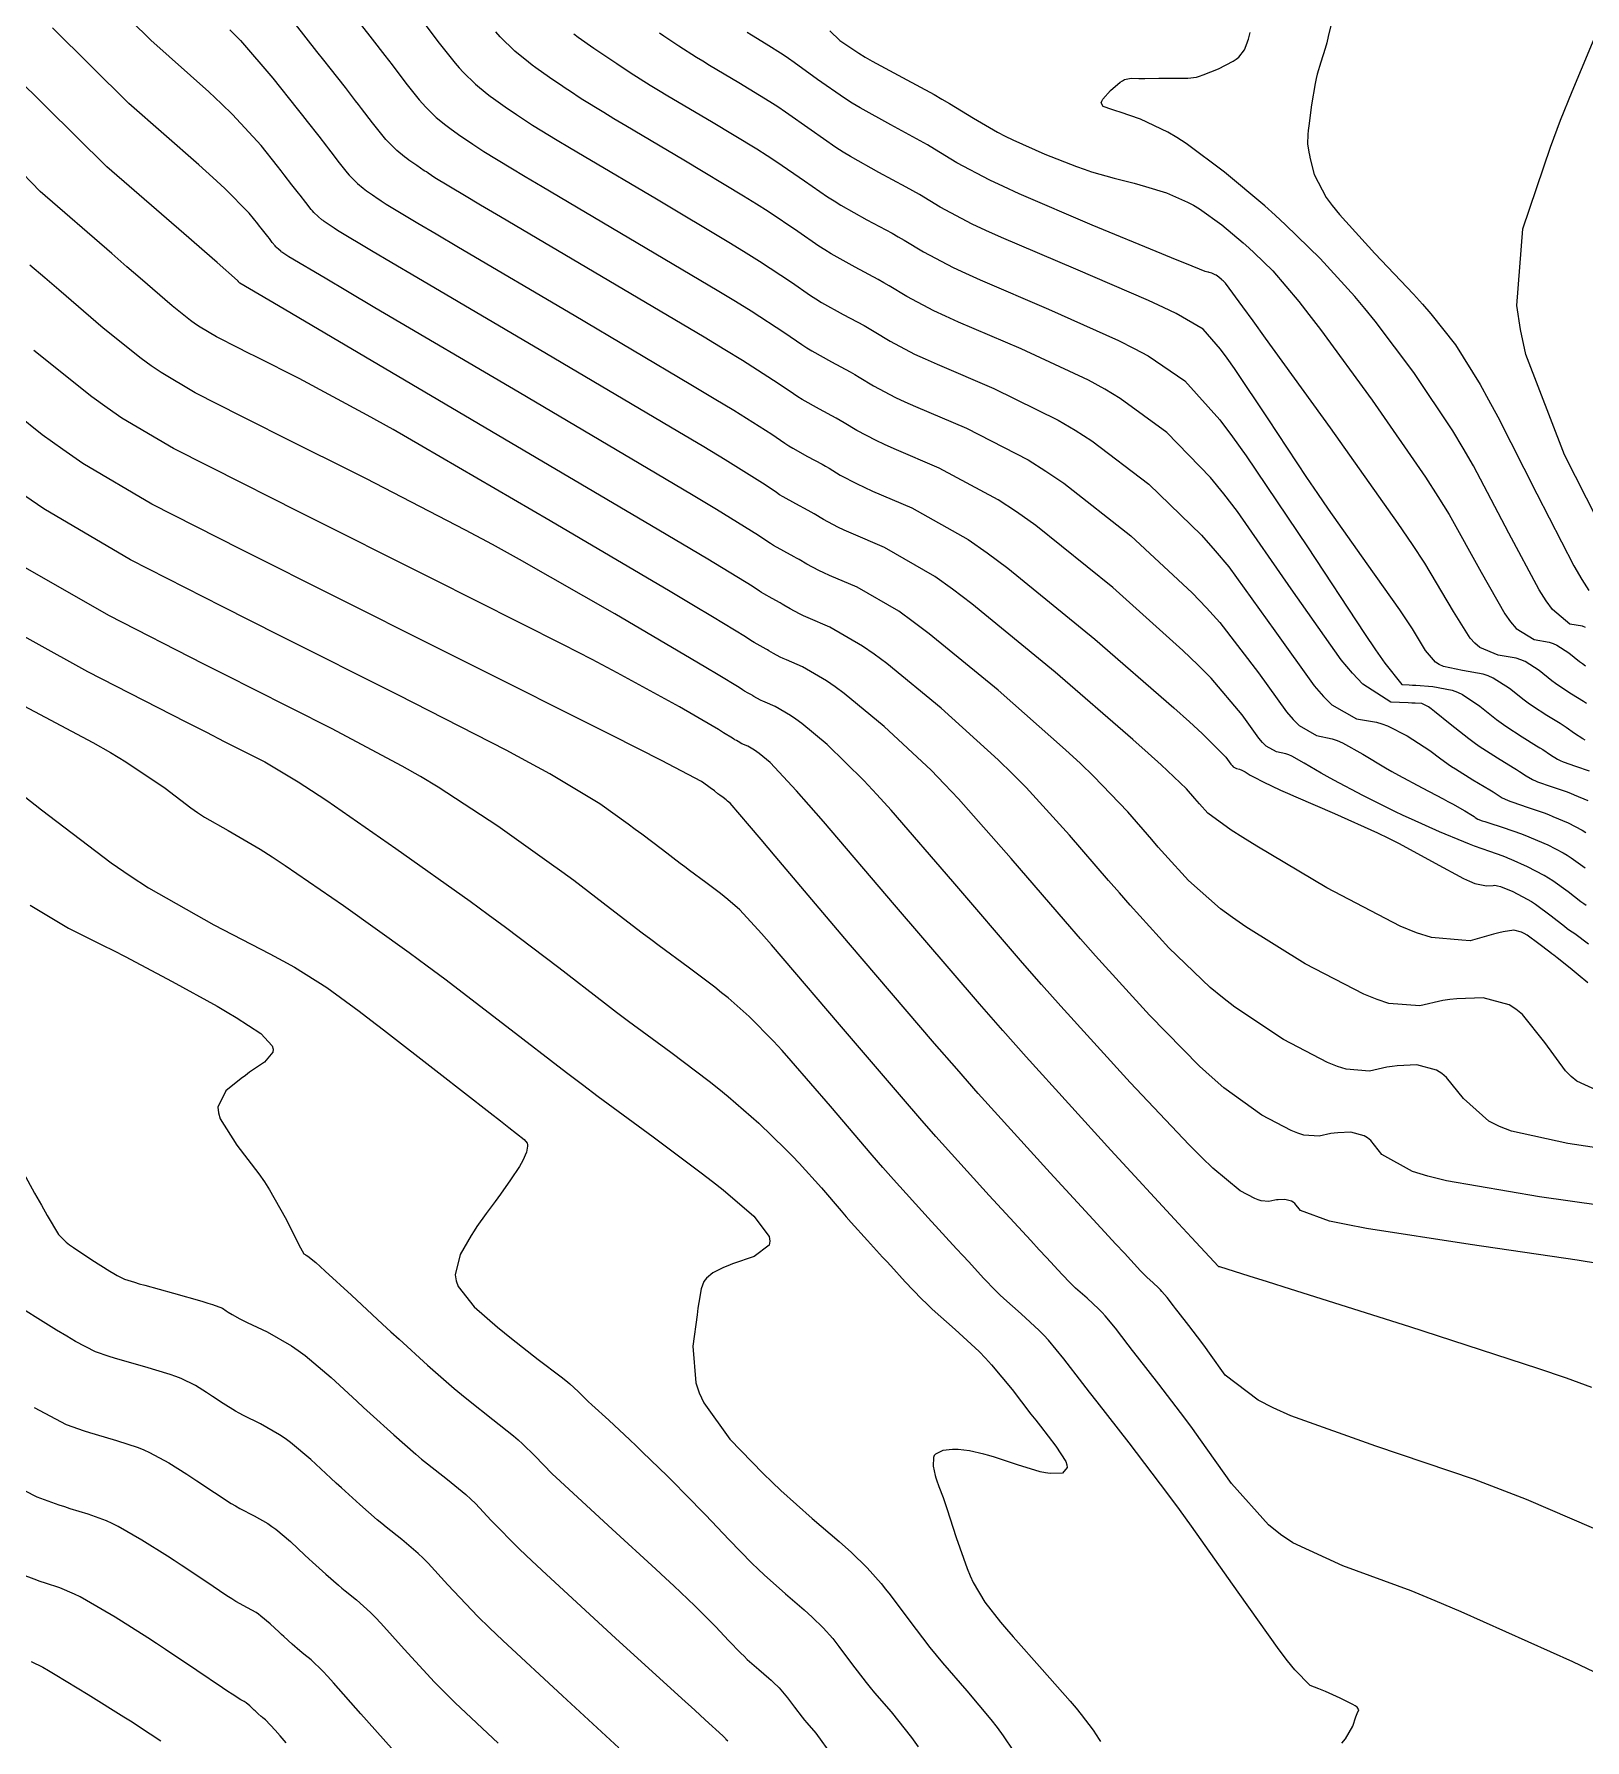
# Model space of a CAD drawing. Header units: metres. Extents: x 837476 to 838477, y 1189012 to 1191014.
# Drawn here: x 837511.7 to 837574.9, y 1190600.7 to 1190670.2 of the extents above; entities that cross this region are included whole.
import ezdxf

# ---------------------------------------------------------------- set-up
doc = ezdxf.new("R2010")
doc.units = ezdxf.units.M
doc.header["$LTSCALE"] = 0.3
doc.layers.add('COTAS 10', color=1, linetype='Continuous')
doc.layers.add('COTAS INT', color=252, linetype='Continuous')

msp = doc.modelspace()

# ---------------------------------------------------------------- linework, layer by layer
at = {"layer": 'COTAS 10'}
for points in [[(837564.757, 1190671.268), (837564.476, 1190670.109), (837564.41, 1190669.856), (837564.349, 1190669.633), (837564.172, 1190669.076), (837564.026, 1190668.586), (837563.985, 1190668.406), (837563.944, 1190668.207), (837563.795, 1190667.328), (837563.678, 1190666.473), (837563.657, 1190666.289), (837563.642, 1190666.129), (837563.629, 1190665.739), (837563.682, 1190665.403), (837563.708, 1190665.276), (837563.74, 1190665.134), (837563.895, 1190664.499), (837564.39, 1190663.561), (837564.635, 1190663.228), (837564.927, 1190662.864), (837566.374, 1190661.282), (837567.943, 1190659.622), (837568.313, 1190659.208), (837568.654, 1190658.814), (837569.654, 1190657.555), (837570.659, 1190655.936), (837571.004, 1190655.315), (837571.378, 1190654.619), (837572.969, 1190651.483), (837574.483, 1190648.562), (837574.808, 1190648.002), (837575.093, 1190647.55)], [(837519.719, 1190670.39), (837520.147, 1190669.947), (837521.475, 1190668.424), (837522.463, 1190667.171), (837522.678, 1190666.898), (837522.867, 1190666.657), (837523.338, 1190666.058), (837523.651, 1190665.654), (837523.74, 1190665.538), (837523.831, 1190665.419), (837524.171, 1190664.973), (837524.497, 1190664.564), (837524.58, 1190664.468), (837524.659, 1190664.381), (837524.917, 1190664.128), (837525.155, 1190663.934), (837525.221, 1190663.883), (837525.288, 1190663.834), (837525.529, 1190663.663), (837525.763, 1190663.507), (837525.824, 1190663.466), (837525.884, 1190663.426), (837526.089, 1190663.289), (837527.382, 1190662.516), (837528.127, 1190662.075), (837529.041, 1190661.535), (837533.742, 1190658.766), (837538.505, 1190655.946), (837539.458, 1190655.375), (837540.252, 1190654.896), (837541.798, 1190653.92), (837542.334, 1190653.548), (837542.49, 1190653.448), (837542.651, 1190653.35), (837543.26, 1190653.01), (837543.848, 1190652.693), (837543.995, 1190652.611), (837544.135, 1190652.53), (837544.582, 1190652.256), (837545.275, 1190651.893), (837545.57, 1190651.756), (837545.909, 1190651.603), (837547.507, 1190650.921), (837549.799, 1190649.624), (837550.576, 1190649.084), (837551.415, 1190648.465), (837554.96, 1190645.576), (837558.18, 1190642.769), (837558.815, 1190642.202), (837559.338, 1190641.727), (837560.3, 1190640.77), (837560.509, 1190640.479), (837560.558, 1190640.423), (837560.603, 1190640.377), (837560.734, 1190640.303), (837560.852, 1190640.278), (837560.889, 1190640.265), (837560.927, 1190640.248), (837561.082, 1190640.163), (837561.297, 1190640.036), (837561.374, 1190639.994), (837561.459, 1190639.948), (837561.827, 1190639.754), (837562.524, 1190639.427), (837562.817, 1190639.297), (837563.152, 1190639.149), (837564.722, 1190638.476), (837566.478, 1190637.688), (837566.931, 1190637.468), (837567.369, 1190637.249), (837568.832, 1190636.451), (837569.986, 1190635.822), (837570.229, 1190635.709), (837570.44, 1190635.623), (837570.925, 1190635.531), (837571.188, 1190635.543), (837571.255, 1190635.545), (837571.366, 1190635.525), (837571.487, 1190635.495), (837571.998, 1190635.3), (837572.583, 1190634.987), (837572.75, 1190634.883), (837572.92, 1190634.771), (837573.554, 1190634.303), (837574.098, 1190633.877), (837574.211, 1190633.792), (837574.307, 1190633.721), (837574.521, 1190633.582), (837575.077, 1190633.157)], [(837533.739, 1190670.218), (837533.914, 1190670.087), (837534.55, 1190669.639), (837535.164, 1190669.228), (837535.326, 1190669.12), (837535.484, 1190669.014), (837536.023, 1190668.655), (837536.844, 1190668.139), (837537.18, 1190667.936), (837537.562, 1190667.705), (837539.337, 1190666.653), (837541.185, 1190665.537), (837541.614, 1190665.267), (837542.008, 1190665.014), (837543.132, 1190664.239), (837544.064, 1190663.59), (837544.337, 1190663.417), (837544.616, 1190663.247), (837545.677, 1190662.654), (837546.701, 1190662.103), (837546.956, 1190661.959), (837547.2, 1190661.818), (837547.978, 1190661.341), (837549.185, 1190660.708), (837549.698, 1190660.47), (837550.289, 1190660.204), (837553.072, 1190659.017), (837555.926, 1190657.738), (837556.563, 1190657.414), (837557.133, 1190657.104), (837558.636, 1190656.097), (837560.051, 1190654.499), (837560.566, 1190653.817), (837561.134, 1190653.032), (837563.629, 1190649.33), (837565.947, 1190645.807), (837566.405, 1190645.134), (837566.782, 1190644.592), (837567.476, 1190643.729), (837567.773, 1190643.712), (837567.9, 1190643.703), (837568.047, 1190643.694), (837568.736, 1190643.646), (837569.525, 1190643.487), (837569.735, 1190643.407), (837569.94, 1190643.312), (837570.65, 1190642.839), (837571.331, 1190642.298), (837571.519, 1190642.16), (837571.706, 1190642.027), (837572.381, 1190641.59), (837572.965, 1190641.232), (837573.096, 1190641.149), (837573.213, 1190641.073), (837573.525, 1190640.854), (837573.817, 1190640.679), (837573.923, 1190640.629), (837574.039, 1190640.579), (837574.547, 1190640.397), (837575.105, 1190640.205)], [(837575.532, 1190620.135), (837574.617, 1190620.283), (837570.251, 1190620.921), (837566.027, 1190621.57), (837565.202, 1190621.725), (837564.528, 1190621.868), (837563.337, 1190622.295), (837563.11, 1190622.581), (837563.042, 1190622.636), (837562.973, 1190622.68), (837562.705, 1190622.752), (837562.436, 1190622.741), (837562.365, 1190622.733), (837562.296, 1190622.723), (837562.059, 1190622.669), (837561.742, 1190622.693), (837561.621, 1190622.733), (837561.487, 1190622.787), (837560.885, 1190623.1), (837559.776, 1190624.023), (837559.322, 1190624.461), (837558.804, 1190624.979), (837556.402, 1190627.508), (837553.58, 1190630.617), (837552.796, 1190631.5), (837552.012, 1190632.393), (837549.174, 1190635.698), (837546.66, 1190638.604), (837546.079, 1190639.245), (837545.55, 1190639.815), (837544.055, 1190641.283), (837543.022, 1190642.131), (837542.782, 1190642.31), (837542.563, 1190642.465), (837541.942, 1190642.825), (837541.529, 1190643.002), (837541.441, 1190643.041), (837541.365, 1190643.077), (837541.185, 1190643.171), (837541.07, 1190643.242), (837541.034, 1190643.262), (837540.996, 1190643.284), (837540.843, 1190643.366), (837540.686, 1190643.454), (837540.644, 1190643.479), (837540.604, 1190643.505), (837540.465, 1190643.601), (837539.609, 1190644.122), (837539.116, 1190644.415), (837538.512, 1190644.774), (837535.406, 1190646.606), (837531.52, 1190648.821), (837530.424, 1190649.421), (837529.32, 1190650.015), (837525.258, 1190652.111), (837521.686, 1190653.899), (837520.89, 1190654.299), (837520.178, 1190654.657), (837518.302, 1190655.608), (837516.917, 1190656.425), (837516.515, 1190656.7), (837516.104, 1190656.996), (837514.552, 1190658.238), (837512.746, 1190659.793), (837512.176, 1190660.285), (837511.575, 1190660.804)], [(837509.572, 1190646.655), (837513.913, 1190644.258), (837517.922, 1190642.208), (837518.764, 1190641.778), (837519.49, 1190641.408), (837521.143, 1190640.571), (837522.507, 1190639.759), (837523.051, 1190639.405), (837523.666, 1190638.995), (837526.488, 1190637.048), (837529.508, 1190634.897), (837530.248, 1190634.359), (837530.946, 1190633.845), (837533.121, 1190632.194), (837534.978, 1190630.76), (837535.476, 1190630.382), (837535.967, 1190630.013), (837537.682, 1190628.751), (837539.248, 1190627.573), (837539.646, 1190627.257), (837540.028, 1190626.945), (837541.277, 1190625.855), (837542.364, 1190624.805), (837542.644, 1190624.518), (837542.915, 1190624.233), (837543.819, 1190623.221), (837544.621, 1190622.283), (837544.828, 1190622.046), (837545.028, 1190621.819), (837545.698, 1190621.078), (837546.315, 1190620.407), (837546.482, 1190620.223), (837546.648, 1190620.041), (837547.235, 1190619.39), (837547.899, 1190618.702), (837548.113, 1190618.496), (837548.341, 1190618.283), (837549.274, 1190617.458), (837550.251, 1190616.553), (837550.507, 1190616.289), (837550.756, 1190616.021), (837551.6, 1190615.005), (837552.361, 1190614.012), (837552.557, 1190613.758), (837552.746, 1190613.513), (837553.377, 1190612.703), (837553.778, 1190612.077), (837553.822, 1190611.948), (837553.837, 1190611.838), (837553.65, 1190611.602), (837553.139, 1190611.586), (837552.951, 1190611.615), (837552.742, 1190611.659), (837551.816, 1190611.938), (837550.871, 1190612.254), (837550.65, 1190612.321), (837550.446, 1190612.379), (837549.857, 1190612.514), (837549.4, 1190612.562), (837549.28, 1190612.565), (837549.163, 1190612.564), (837548.763, 1190612.522), (837548.472, 1190612.382), (837548.423, 1190612.319), (837548.388, 1190612.245), (837548.374, 1190611.891), (837548.457, 1190611.507), (837548.482, 1190611.415), (837548.508, 1190611.328), (837548.61, 1190611.066), (837548.783, 1190610.611), (837548.854, 1190610.403), (837548.935, 1190610.159), (837549.311, 1190608.982), (837549.758, 1190607.722), (837549.884, 1190607.425), (837550.011, 1190607.151), (837550.476, 1190606.35), (837551.122, 1190605.532), (837551.362, 1190605.247), (837551.629, 1190604.937), (837552.814, 1190603.606), (837553.959, 1190602.317), (837554.202, 1190602.034), (837554.411, 1190601.781), (837554.896, 1190601.135), (837555.141, 1190600.754), (837555.199, 1190600.669)], [(837535.564, 1190600.42), (837533.276, 1190602.533), (837530.842, 1190604.787), (837530.304, 1190605.301), (837529.827, 1190605.767), (837528.596, 1190607.055), (837527.797, 1190607.932), (837527.591, 1190608.139), (837527.392, 1190608.331), (837526.73, 1190608.897), (837526.091, 1190609.399), (837525.906, 1190609.551), (837525.719, 1190609.709), (837525.014, 1190610.326), (837524.266, 1190611.005), (837524.051, 1190611.202), (837523.832, 1190611.402), (837523.014, 1190612.159), (837522.189, 1190612.857), (837521.967, 1190613.02), (837521.746, 1190613.171), (837520.97, 1190613.609), (837520.275, 1190613.952), (837520.105, 1190614.043), (837519.946, 1190614.132), (837519.451, 1190614.438), (837519.017, 1190614.729), (837518.895, 1190614.809), (837518.772, 1190614.888), (837518.322, 1190615.171), (837517.73, 1190615.458), (837517.517, 1190615.54), (837517.283, 1190615.624), (837516.261, 1190615.934), (837515.246, 1190616.221), (837515.015, 1190616.29), (837514.807, 1190616.354), (837514.239, 1190616.545), (837513.432, 1190616.968), (837513.073, 1190617.179), (837512.656, 1190617.43), (837510.661, 1190618.672)]]:
    msp.add_lwpolyline(points, dxfattribs=at)
at = {"layer": 'COTAS INT'}
for points in [[(837575.056, 1190631.575), (837574.658, 1190631.903), (837574.335, 1190632.167), (837573.801, 1190632.596), (837573.662, 1190632.695), (837573.589, 1190632.75), (837573.501, 1190632.818), (837573.06, 1190633.167), (837572.575, 1190633.512), (837572.46, 1190633.578), (837572.353, 1190633.631), (837572.032, 1190633.717), (837571.597, 1190633.653), (837571.417, 1190633.612), (837571.212, 1190633.56), (837570.254, 1190633.289), (837569.916, 1190633.316), (837568.674, 1190633.414), (837568.075, 1190633.611), (837567.406, 1190633.88), (837564.409, 1190635.439), (837561.565, 1190637.137), (837560.993, 1190637.492), (837560.515, 1190637.798), (837559.565, 1190638.49), (837559.224, 1190638.866), (837559.034, 1190639.08), (837558.691, 1190639.48), (837557.663, 1190640.455), (837557.137, 1190640.926), (837556.505, 1190641.484), (837553.351, 1190644.224), (837549.948, 1190647.016), (837549.16, 1190647.606), (837548.44, 1190648.117), (837546.394, 1190649.302), (837545.033, 1190649.883), (837544.744, 1190650.013), (837544.493, 1190650.129), (837543.903, 1190650.439), (837543.522, 1190650.672), (837543.403, 1190650.741), (837543.278, 1190650.811), (837542.777, 1190651.081), (837542.258, 1190651.371), (837542.121, 1190651.454), (837541.988, 1190651.539), (837541.532, 1190651.856), (837539.901, 1190652.872), (837539.027, 1190653.397), (837537.969, 1190654.028), (837532.623, 1190657.188), (837527.337, 1190660.301), (837526.317, 1190660.903), (837525.489, 1190661.392), (837524.103, 1190662.216), (837523.965, 1190662.308), (837523.924, 1190662.335), (837523.883, 1190662.363), (837523.725, 1190662.468), (837523.563, 1190662.583), (837523.518, 1190662.616), (837523.473, 1190662.651), (837523.313, 1190662.781), (837523.139, 1190662.951), (837523.085, 1190663.011), (837523.03, 1190663.075), (837522.81, 1190663.351), (837522.581, 1190663.651), (837522.52, 1190663.731), (837522.46, 1190663.809), (837522.249, 1190664.081), (837521.932, 1190664.485), (837521.804, 1190664.647), (837521.659, 1190664.831), (837520.994, 1190665.676), (837519.831, 1190666.934), (837519.373, 1190667.379), (837518.857, 1190667.865), (837516.5, 1190669.968), (837514.031, 1190672.414)], [(837575.893, 1190649.544), (837574.101, 1190653.077), (837572.53, 1190657.158), (837572.301, 1190658.179), (837572.162, 1190659.154), (837572.404, 1190662.281), (837573.527, 1190665.604), (837573.943, 1190666.703), (837574.405, 1190667.879), (837576.451, 1190672.768)], [(837574.984, 1190634.723), (837574.883, 1190634.793), (837574.769, 1190634.876), (837574.251, 1190635.277), (837573.629, 1190635.726), (837573.45, 1190635.84), (837573.268, 1190635.949), (837572.587, 1190636.303), (837571.926, 1190636.594), (837571.815, 1190636.641), (837571.757, 1190636.664), (837571.594, 1190636.728), (837571.054, 1190636.921), (837570.436, 1190637.141), (837570.223, 1190637.224), (837569.992, 1190637.315), (837569.009, 1190637.722), (837567.86, 1190638.234), (837567.525, 1190638.392), (837567.183, 1190638.556), (837565.886, 1190639.206), (837564.7, 1190639.831), (837564.428, 1190639.979), (837564.18, 1190640.117), (837563.486, 1190640.525), (837562.988, 1190640.8), (837562.863, 1190640.853), (837562.745, 1190640.897), (837562.366, 1190640.976), (837561.944, 1190641.216), (837561.798, 1190641.362), (837561.64, 1190641.542), (837560.965, 1190642.482), (837559.697, 1190643.988), (837559.165, 1190644.525), (837558.554, 1190645.115), (837555.695, 1190647.68), (837552.559, 1190650.193), (837551.774, 1190650.75), (837551.025, 1190651.247), (837548.62, 1190652.54), (837546.785, 1190653.323), (837546.395, 1190653.499), (837546.057, 1190653.656), (837545.261, 1190654.073), (837544.748, 1190654.387), (837544.587, 1190654.48), (837544.419, 1190654.575), (837543.743, 1190654.939), (837543.044, 1190655.33), (837542.86, 1190655.442), (837542.68, 1190655.556), (837542.065, 1190655.984), (837540.603, 1190656.919), (837539.889, 1190657.354), (837539.041, 1190657.865), (837534.861, 1190660.343), (837530.745, 1190662.769), (837529.938, 1190663.247), (837529.274, 1190663.641), (837528.076, 1190664.362), (837527.804, 1190664.544), (837527.725, 1190664.597), (837527.643, 1190664.651), (837527.333, 1190664.858), (837527.013, 1190665.084), (837526.925, 1190665.15), (837526.837, 1190665.218), (837526.521, 1190665.475), (837526.179, 1190665.81), (837526.074, 1190665.926), (837525.964, 1190666.053), (837525.532, 1190666.596), (837525.081, 1190667.187), (837524.961, 1190667.345), (837524.842, 1190667.499), (837524.427, 1190668.034), (837523.802, 1190668.829), (837523.551, 1190669.148), (837523.267, 1190669.51), (837521.956, 1190671.173)], [(837524.738, 1190671.001), (837525.516, 1190670.01), (837526.033, 1190669.344), (837526.181, 1190669.151), (837526.331, 1190668.955), (837526.892, 1190668.218), (837527.431, 1190667.542), (837527.568, 1190667.384), (837527.699, 1190667.239), (837528.126, 1190666.822), (837528.519, 1190666.502), (837528.628, 1190666.417), (837528.738, 1190666.335), (837529.137, 1190666.054), (837529.524, 1190665.795), (837529.625, 1190665.727), (837530.063, 1190665.435), (837531.166, 1190664.766), (837531.748, 1190664.419), (837532.45, 1190664.003), (837535.98, 1190661.921), (837539.577, 1190659.783), (837540.32, 1190659.332), (837540.954, 1190658.943), (837542.332, 1190658.047), (837543.026, 1190657.565), (837543.229, 1190657.436), (837543.437, 1190657.309), (837544.227, 1190656.868), (837544.989, 1190656.457), (837545.179, 1190656.35), (837545.361, 1190656.245), (837545.94, 1190655.89), (837546.839, 1190655.419), (837547.221, 1190655.241), (837547.661, 1190655.044), (837549.733, 1190654.159), (837552.25, 1190652.869), (837552.971, 1190652.416), (837553.702, 1190651.921), (837556.43, 1190649.784), (837558.929, 1190647.461), (837559.515, 1190646.848), (837560.056, 1190646.249), (837561.631, 1190644.194), (837562.771, 1190642.606), (837563.038, 1190642.301), (837563.284, 1190642.054), (837563.997, 1190641.648), (837564.638, 1190641.516), (837564.838, 1190641.442), (837565.048, 1190641.351), (837565.889, 1190640.887), (837566.809, 1190640.329), (837567.069, 1190640.179), (837567.331, 1190640.031), (837568.294, 1190639.513), (837569.155, 1190639.062), (837569.352, 1190638.956), (837569.532, 1190638.858), (837570.033, 1190638.573), (837570.349, 1190638.383), (837570.412, 1190638.344), (837570.465, 1190638.312), (837570.567, 1190638.245), (837570.746, 1190638.175), (837570.847, 1190638.141), (837570.97, 1190638.099), (837571.601, 1190637.894), (837572.351, 1190637.636), (837572.379, 1190637.626), (837572.549, 1190637.561), (837572.744, 1190637.485), (837573.415, 1190637.197), (837574.042, 1190636.87), (837574.21, 1190636.77), (837574.374, 1190636.665), (837574.947, 1190636.251)], [(837575.399, 1190627.199), (837574.596, 1190627.565), (837574.369, 1190627.756), (837574.14, 1190627.987), (837573.298, 1190629.147), (837572.392, 1190630.287), (837572.123, 1190630.506), (837571.846, 1190630.682), (837570.781, 1190630.967), (837569.707, 1190630.922), (837569.424, 1190630.89), (837569.148, 1190630.849), (837568.206, 1190630.634), (837566.941, 1190630.734), (837566.461, 1190630.892), (837565.926, 1190631.107), (837563.528, 1190632.354), (837561.118, 1190633.858), (837560.576, 1190634.234), (837560.087, 1190634.593), (837558.774, 1190635.744), (837557.813, 1190636.803), (837557.546, 1190637.104), (837557.279, 1190637.409), (837556.312, 1190638.535), (837554.912, 1190639.993), (837554.372, 1190640.506), (837553.766, 1190641.067), (837551.027, 1190643.489), (837548.217, 1190645.794), (837547.566, 1190646.282), (837546.971, 1190646.704), (837545.281, 1190647.683), (837544.157, 1190648.163), (837543.918, 1190648.27), (837543.711, 1190648.366), (837543.223, 1190648.622), (837542.909, 1190648.815), (837542.81, 1190648.871), (837542.707, 1190648.93), (837542.293, 1190649.152), (837541.865, 1190649.392), (837541.752, 1190649.461), (837541.642, 1190649.531), (837541.265, 1190649.792), (837539.55, 1190650.848), (837538.595, 1190651.419), (837537.433, 1190652.11), (837531.504, 1190655.611), (837525.632, 1190659.067), (837524.506, 1190659.731), (837523.597, 1190660.267), (837522.116, 1190661.143), (837522.045, 1190661.19), (837522.024, 1190661.204), (837522.002, 1190661.219), (837521.921, 1190661.273), (837521.837, 1190661.332), (837521.814, 1190661.349), (837521.791, 1190661.367), (837521.709, 1190661.435), (837521.619, 1190661.522), (837521.591, 1190661.553), (837521.563, 1190661.586), (837521.449, 1190661.728), (837521.331, 1190661.883), (837521.269, 1190661.965), (837521.16, 1190662.105), (837520.996, 1190662.313), (837520.93, 1190662.397), (837520.856, 1190662.492), (837520.512, 1190662.927), (837519.515, 1190663.921), (837519.028, 1190664.367), (837518.45, 1190664.888), (837515.601, 1190667.389), (837512.497, 1190670.464)], [(837527.581, 1190670.723), (837528.253, 1190669.841), (837528.898, 1190669.031), (837529.062, 1190668.842), (837529.219, 1190668.668), (837529.73, 1190668.169), (837530.201, 1190667.785), (837530.332, 1190667.684), (837530.463, 1190667.586), (837530.942, 1190667.249), (837531.404, 1190666.94), (837531.525, 1190666.858), (837531.644, 1190666.779), (837532.049, 1190666.509), (837533.059, 1190665.89), (837533.559, 1190665.591), (837534.154, 1190665.237), (837537.099, 1190663.498), (837540.113, 1190661.701), (837540.752, 1190661.311), (837541.306, 1190660.967), (837542.598, 1190660.111), (837543.372, 1190659.573), (837543.598, 1190659.43), (837543.83, 1190659.288), (837544.71, 1190658.796), (837545.56, 1190658.339), (837545.772, 1190658.219), (837545.974, 1190658.103), (837546.62, 1190657.707), (837547.621, 1190657.182), (837548.047, 1190656.984), (837548.537, 1190656.764), (837550.846, 1190655.778), (837553.475, 1190654.492), (837554.168, 1190654.082), (837554.846, 1190653.649), (837557.165, 1190651.888), (837559.303, 1190649.807), (837559.866, 1190649.171), (837560.416, 1190648.51), (837562.297, 1190645.906), (837563.902, 1190643.67), (837564.278, 1190643.24), (837564.625, 1190642.892), (837565.629, 1190642.321), (837566.438, 1190642.194), (837566.661, 1190642.126), (837566.884, 1190642.044), (837567.687, 1190641.631), (837568.377, 1190641.187), (837568.529, 1190641.085), (837568.664, 1190640.992), (837569.01, 1190640.734), (837569.362, 1190640.477), (837569.501, 1190640.385), (837569.657, 1190640.284), (837570.37, 1190639.846), (837571.056, 1190639.431), (837571.195, 1190639.346), (837571.313, 1190639.273), (837571.553, 1190639.115), (837571.77, 1190639.01), (837571.872, 1190638.97), (837571.993, 1190638.926), (837572.583, 1190638.728), (837573.269, 1190638.492), (837573.45, 1190638.424), (837573.628, 1190638.354), (837574.242, 1190638.09), (837574.816, 1190637.792), (837574.969, 1190637.7)], [(837575.069, 1190638.984), (837574.513, 1190639.223), (837574.351, 1190639.286), (837574.187, 1190639.348), (837573.565, 1190639.563), (837573.016, 1190639.753), (837572.898, 1190639.8), (837572.794, 1190639.844), (837572.539, 1190639.985), (837572.263, 1190640.173), (837572.146, 1190640.247), (837572.011, 1190640.332), (837571.375, 1190640.718), (837570.622, 1190641.205), (837570.413, 1190641.354), (837570.203, 1190641.508), (837569.442, 1190642.112), (837568.802, 1190642.63), (837568.668, 1190642.73), (837568.552, 1190642.81), (837568.291, 1190642.944), (837568.012, 1190642.959), (837567.885, 1190642.965), (837567.736, 1190642.972), (837567.02, 1190643.004), (837565.876, 1190643.735), (837565.458, 1190644.182), (837564.997, 1190644.735), (837562.963, 1190647.618), (837560.775, 1190650.771), (837560.216, 1190651.494), (837559.677, 1190652.153), (837557.901, 1190653.992), (837555.989, 1190655.377), (837555.366, 1190655.748), (837554.701, 1190656.115), (837551.959, 1190657.398), (837549.413, 1190658.484), (837548.873, 1190658.727), (837548.403, 1190658.945), (837547.299, 1190659.524), (837546.587, 1190659.96), (837546.364, 1190660.089), (837546.13, 1190660.221), (837545.193, 1190660.725), (837544.223, 1190661.268), (837543.967, 1190661.423), (837543.718, 1190661.582), (837542.865, 1190662.175), (837541.657, 1190662.99), (837541.183, 1190663.289), (837540.649, 1190663.619), (837538.218, 1190665.076), (837535.858, 1190666.471), (837535.369, 1190666.763), (837534.951, 1190667.015), (837534.036, 1190667.582), (837533.564, 1190667.897), (837533.426, 1190667.989), (837533.284, 1190668.084), (837532.746, 1190668.444), (837532.188, 1190668.837), (837532.035, 1190668.951), (837531.882, 1190669.069), (837531.334, 1190669.516), (837530.739, 1190670.098), (837530.556, 1190670.3)], [(837574.948, 1190641.459), (837574.841, 1190641.513), (837574.51, 1190641.724), (837574.164, 1190641.972), (837574.046, 1190642.051), (837573.92, 1190642.133), (837573.386, 1190642.462), (837572.79, 1190642.848), (837572.624, 1190642.965), (837572.458, 1190643.087), (837571.857, 1190643.565), (837571.196, 1190643.986), (837570.993, 1190644.072), (837570.781, 1190644.144), (837569.942, 1190644.294), (837569.167, 1190644.457), (837568.994, 1190644.537), (837568.841, 1190644.633), (837568.439, 1190645.106), (837567.904, 1190645.995), (837567.665, 1190646.353), (837567.388, 1190646.76), (837566.062, 1190648.633), (837564.481, 1190650.871), (837564.043, 1190651.508), (837563.604, 1190652.153), (837562.022, 1190654.544), (837560.652, 1190656.589), (837560.348, 1190657.016), (837560.077, 1190657.382), (837559.371, 1190658.201), (837558.277, 1190658.832), (837557.76, 1190659.081), (837557.152, 1190659.36), (837554.185, 1190660.636), (837551.166, 1190661.925), (837550.524, 1190662.213), (837549.967, 1190662.471), (837548.658, 1190663.158), (837547.813, 1190663.676), (837547.548, 1190663.828), (837547.271, 1190663.985), (837546.16, 1190664.583), (837545.009, 1190665.226), (837544.706, 1190665.411), (837544.41, 1190665.599), (837543.398, 1190666.302), (837542.359, 1190667.038), (837542.046, 1190667.246), (837541.721, 1190667.456), (837540.456, 1190668.231), (837539.267, 1190668.939), (837538.99, 1190669.108), (837538.736, 1190669.264), (837538.009, 1190669.728), (837537.404, 1190670.132), (837537.226, 1190670.251)], [(837574.996, 1190642.952), (837574.874, 1190643.033), (837574.391, 1190643.335), (837573.874, 1190643.67), (837573.73, 1190643.771), (837573.586, 1190643.877), (837573.064, 1190644.292), (837572.49, 1190644.657), (837572.314, 1190644.732), (837572.13, 1190644.794), (837571.402, 1190644.925), (837570.648, 1190645.23), (837570.448, 1190645.404), (837570.251, 1190645.615), (837569.572, 1190646.7), (837568.405, 1190648.659), (837567.902, 1190649.422), (837567.32, 1190650.281), (837564.566, 1190654.18), (837561.922, 1190657.835), (837561.41, 1190658.54), (837560.993, 1190659.112), (837560.281, 1190660.073), (837560.185, 1190660.166), (837560.156, 1190660.191), (837560.127, 1190660.217), (837560.017, 1190660.31), (837559.903, 1190660.392), (837559.872, 1190660.41), (837559.841, 1190660.427), (837559.731, 1190660.474), (837559.624, 1190660.508), (837559.595, 1190660.516), (837559.565, 1190660.524), (837559.462, 1190660.55), (837558.693, 1190660.854), (837558.245, 1190661.037), (837557.694, 1190661.263), (837554.856, 1190662.438), (837551.878, 1190663.713), (837551.239, 1190664.002), (837550.681, 1190664.263), (837549.337, 1190664.975), (837548.426, 1190665.533), (837548.141, 1190665.698), (837547.842, 1190665.867), (837546.644, 1190666.512), (837545.402, 1190667.205), (837545.075, 1190667.405), (837544.756, 1190667.607), (837543.665, 1190668.366), (837542.71, 1190669.061), (837542.477, 1190669.224), (837542.257, 1190669.374), (837541.575, 1190669.808), (837540.971, 1190670.173), (837540.8, 1190670.28)], [(837544.166, 1190670.348), (837544.577, 1190669.947), (837545.341, 1190669.437), (837545.605, 1190669.278), (837545.894, 1190669.111), (837547.127, 1190668.44), (837548.412, 1190667.749), (837548.733, 1190667.567), (837549.039, 1190667.391), (837550.016, 1190666.792), (837550.997, 1190666.22), (837551.304, 1190666.061), (837551.627, 1190665.901), (837552.925, 1190665.322), (837554.209, 1190664.818), (837554.524, 1190664.706), (837554.821, 1190664.606), (837555.748, 1190664.343), (837556.569, 1190664.139), (837556.799, 1190664.075), (837557.03, 1190664.009), (837557.877, 1190663.745), (837558.743, 1190663.374), (837558.987, 1190663.24), (837559.232, 1190663.093), (837560.132, 1190662.448), (837561.006, 1190661.715), (837561.234, 1190661.512), (837561.457, 1190661.309), (837562.215, 1190660.574), (837563.274, 1190659.319), (837563.687, 1190658.787), (837564.152, 1190658.176), (837566.262, 1190655.305), (837568.433, 1190652.166), (837568.936, 1190651.387), (837569.396, 1190650.646), (837570.704, 1190648.294), (837571.662, 1190646.597), (837571.901, 1190646.27), (837572.13, 1190646.003), (837572.862, 1190645.555), (837573.479, 1190645.445), (837573.635, 1190645.391), (837573.784, 1190645.328), (837574.271, 1190645.019), (837574.714, 1190644.667), (837574.836, 1190644.577), (837574.958, 1190644.491)], [(837574.956, 1190646.051), (837574.828, 1190646.095), (837574.321, 1190646.186), (837573.611, 1190646.777), (837573.355, 1190647.136), (837573.072, 1190647.58), (837571.836, 1190649.888), (837570.387, 1190652.633), (837569.97, 1190653.351), (837569.546, 1190654.051), (837567.958, 1190656.43), (837566.381, 1190658.518), (837565.964, 1190659.035), (837565.555, 1190659.525), (837564.15, 1190661.076), (837562.73, 1190662.452), (837562.313, 1190662.833), (837561.884, 1190663.213), (837560.248, 1190664.587), (837558.684, 1190665.754), (837558.301, 1190666.005), (837557.94, 1190666.224), (837556.818, 1190666.753), (837555.99, 1190667.03), (837555.814, 1190667.089), (837555.662, 1190667.142), (837555.307, 1190667.27), (837555.227, 1190667.418), (837555.25, 1190667.483), (837555.291, 1190667.558), (837555.599, 1190667.914), (837555.992, 1190668.25), (837556.086, 1190668.312), (837556.174, 1190668.361), (837556.442, 1190668.425), (837556.754, 1190668.41), (837556.871, 1190668.408), (837557, 1190668.407), (837557.575, 1190668.412), (837558.157, 1190668.419), (837558.412, 1190668.419), (837558.751, 1190668.412), (837559.101, 1190668.464), (837559.23, 1190668.501), (837559.373, 1190668.548), (837560.001, 1190668.798), (837560.602, 1190669.107), (837560.726, 1190669.191), (837560.833, 1190669.275), (837561.066, 1190669.571), (837561.171, 1190669.857), (837561.197, 1190669.934), (837561.22, 1190670.01), (837561.292, 1190670.278)], [(837576.495, 1190624.696), (837574.241, 1190625.029), (837571.946, 1190625.538), (837571.453, 1190625.727), (837571.021, 1190625.936), (837569.978, 1190626.863), (837569.298, 1190627.719), (837569.096, 1190627.882), (837568.889, 1190628.015), (837568.089, 1190628.228), (837567.283, 1190628.195), (837567.071, 1190628.171), (837566.864, 1190628.14), (837566.157, 1190627.979), (837565.208, 1190628.054), (837564.848, 1190628.172), (837564.447, 1190628.333), (837562.647, 1190629.27), (837560.671, 1190630.58), (837560.158, 1190630.977), (837559.659, 1190631.388), (837557.984, 1190632.999), (837556.402, 1190634.741), (837555.963, 1190635.236), (837555.523, 1190635.737), (837553.933, 1190637.589), (837552.161, 1190639.53), (837551.608, 1190640.086), (837551.027, 1190640.65), (837548.703, 1190642.754), (837546.485, 1190644.573), (837545.971, 1190644.958), (837545.502, 1190645.291), (837544.168, 1190646.064), (837543.281, 1190646.442), (837543.092, 1190646.527), (837542.929, 1190646.603), (837542.544, 1190646.805), (837542.296, 1190646.957), (837542.218, 1190647.002), (837542.137, 1190647.048), (837541.81, 1190647.223), (837541.472, 1190647.412), (837541.383, 1190647.467), (837541.296, 1190647.522), (837540.999, 1190647.729), (837539.198, 1190648.825), (837538.164, 1190649.44), (837536.897, 1190650.192), (837530.385, 1190654.033), (837521.704, 1190659.142), (837520.129, 1190660.07), (837520.125, 1190660.073), (837520.124, 1190660.074), (837520.122, 1190660.074), (837520.117, 1190660.078), (837520.112, 1190660.081), (837520.111, 1190660.082), (837520.109, 1190660.083), (837520.095, 1190660.097), (837520.088, 1190660.105), (837520.081, 1190660.115), (837520.079, 1190660.117), (837520.077, 1190660.12), (837520.071, 1190660.128), (837520.061, 1190660.141), (837520.057, 1190660.146), (837520.052, 1190660.152), (837520.031, 1190660.179), (837519.199, 1190660.908), (837518.683, 1190661.356), (837518.043, 1190661.912), (837514.701, 1190664.81), (837510.963, 1190668.514)], [(837576.823, 1190622.331), (837573.082, 1190622.859), (837569.296, 1190623.511), (837568.537, 1190623.697), (837567.903, 1190623.884), (837566.657, 1190624.579), (837566.204, 1190625.15), (837566.069, 1190625.259), (837565.931, 1190625.348), (837565.397, 1190625.49), (837564.859, 1190625.468), (837564.718, 1190625.452), (837564.58, 1190625.431), (837564.108, 1190625.324), (837563.475, 1190625.374), (837563.235, 1190625.453), (837562.967, 1190625.56), (837561.766, 1190626.185), (837560.223, 1190627.301), (837559.74, 1190627.719), (837559.232, 1190628.183), (837557.193, 1190630.253), (837554.991, 1190632.679), (837554.38, 1190633.368), (837553.768, 1190634.065), (837551.554, 1190636.644), (837549.411, 1190639.067), (837548.844, 1190639.666), (837548.288, 1190640.233), (837546.379, 1190642.018), (837544.753, 1190643.352), (837544.377, 1190643.634), (837544.033, 1190643.878), (837543.055, 1190644.445), (837542.405, 1190644.722), (837542.267, 1190644.784), (837542.147, 1190644.84), (837541.865, 1190644.988), (837541.683, 1190645.099), (837541.626, 1190645.132), (837541.566, 1190645.166), (837541.327, 1190645.295), (837541.079, 1190645.433), (837541.014, 1190645.473), (837540.95, 1190645.513), (837540.732, 1190645.665), (837539.385, 1190646.484), (837538.61, 1190646.946), (837537.659, 1190647.509), (837532.774, 1190650.391), (837527.539, 1190653.437), (837526.369, 1190654.104), (837525.32, 1190654.694), (837522.541, 1190656.188), (837520.815, 1190657.052), (837520.43, 1190657.245), (837520.086, 1190657.418), (837519.179, 1190657.878), (837518.51, 1190658.273), (837518.316, 1190658.405), (837518.118, 1190658.548), (837517.367, 1190659.149), (837516.07, 1190660.268), (837515.527, 1190660.737), (837514.904, 1190661.277), (837511.989, 1190663.801), (837508.758, 1190667.146)], [(837575.216, 1190615.097), (837574.179, 1190615.467), (837573.018, 1190615.867), (837567.791, 1190617.57), (837562.932, 1190619.101), (837562.002, 1190619.394), (837561.254, 1190619.629), (837560.051, 1190620.005), (837560.03, 1190620.008), (837560.026, 1190620.009), (837560.023, 1190620.009), (837560.017, 1190620.011), (837560.015, 1190620.013), (837560.013, 1190620.014), (837560.012, 1190620.014), (837560.01, 1190620.013), (837560.009, 1190620.013), (837560.007, 1190620.014), (837560.004, 1190620.015), (837558.904, 1190621.203), (837558.376, 1190621.774), (837555.612, 1190624.762), (837552.169, 1190628.554), (837551.213, 1190629.632), (837550.257, 1190630.721), (837546.795, 1190634.753), (837543.909, 1190638.142), (837543.315, 1190638.825), (837542.811, 1190639.398), (837541.731, 1190640.548), (837541.29, 1190640.91), (837541.188, 1190640.986), (837541.094, 1190641.053), (837540.829, 1190641.206), (837540.653, 1190641.282), (837540.615, 1190641.298), (837540.583, 1190641.314), (837540.506, 1190641.354), (837540.457, 1190641.384), (837540.425, 1190641.402), (837540.36, 1190641.437), (837540.293, 1190641.475), (837540.275, 1190641.485), (837540.258, 1190641.496), (837540.199, 1190641.537), (837539.833, 1190641.76), (837539.623, 1190641.885), (837539.365, 1190642.038), (837538.039, 1190642.82), (837535.501, 1190644.205), (837534.479, 1190644.738), (837533.319, 1190645.336), (837527.976, 1190648.034), (837522.557, 1190650.746), (837521.35, 1190651.352), (837520.269, 1190651.896), (837517.424, 1190653.338), (837515.324, 1190654.578), (837514.714, 1190654.995), (837514.091, 1190655.443), (837511.736, 1190657.328)], [(837576.182, 1190608.971), (837572.547, 1190610.529), (837571.497, 1190610.938), (837570.427, 1190611.339), (837566.408, 1190612.707), (837562.945, 1190613.945), (837562.227, 1190614.264), (837561.614, 1190614.572), (837560.267, 1190615.599), (837559.636, 1190616.492), (837559.473, 1190616.717), (837559.316, 1190616.931), (837558.79, 1190617.622), (837558.356, 1190618.177), (837558.256, 1190618.305), (837558.165, 1190618.423), (837557.908, 1190618.756), (837557.698, 1190619.009), (837557.636, 1190619.076), (837557.572, 1190619.141), (837557.329, 1190619.367), (837557.096, 1190619.572), (837557.039, 1190619.625), (837556.986, 1190619.677), (837556.821, 1190619.848), (837556.169, 1190620.557), (837555.809, 1190620.947), (837555.371, 1190621.421), (837553.139, 1190623.834), (837550.214, 1190627.072), (837549.338, 1190628.066), (837548.433, 1190629.103), (837544.928, 1190633.2), (837541.942, 1190636.734), (837541.364, 1190637.416), (837540.895, 1190637.969), (837540.1, 1190638.892), (837540.002, 1190638.977), (837539.972, 1190639.002), (837539.941, 1190639.026), (837539.818, 1190639.119), (837539.684, 1190639.218), (837539.646, 1190639.247), (837539.607, 1190639.276), (837539.461, 1190639.388), (837539.291, 1190639.518), (837539.236, 1190639.558), (837539.178, 1190639.6), (837538.941, 1190639.769), (837537.307, 1190640.627), (837536.368, 1190641.105), (837535.218, 1190641.686), (837529.306, 1190644.65), (837522.915, 1190647.85), (837521.463, 1190648.579), (837520.148, 1190649.241), (837516.546, 1190651.068), (837513.731, 1190652.73), (837512.913, 1190653.289), (837512.077, 1190653.89), (837508.92, 1190656.418)], [(837578.518, 1190601.981), (837574.435, 1190603.923), (837569.885, 1190605.958), (837568.826, 1190606.406), (837567.854, 1190606.805), (837565.069, 1190607.829), (837563.026, 1190608.767), (837562.521, 1190609.112), (837562.042, 1190609.493), (837560.536, 1190611.176), (837559.27, 1190612.967), (837558.943, 1190613.417), (837558.628, 1190613.847), (837557.574, 1190615.233), (837556.704, 1190616.345), (837556.503, 1190616.602), (837556.32, 1190616.837), (837555.805, 1190617.505), (837555.384, 1190618.013), (837555.259, 1190618.147), (837555.132, 1190618.278), (837554.644, 1190618.73), (837554.178, 1190619.143), (837554.064, 1190619.249), (837553.957, 1190619.352), (837553.625, 1190619.695), (837552.995, 1190620.385), (837552.7, 1190620.706), (837552.352, 1190621.083), (837550.659, 1190622.915), (837548.485, 1190625.321), (837547.834, 1190626.059), (837547.162, 1190626.83), (837544.558, 1190629.874), (837542.266, 1190632.567), (837541.791, 1190633.117), (837541.385, 1190633.581), (837540.492, 1190634.546), (837540.011, 1190634.966), (837539.863, 1190635.087), (837539.71, 1190635.209), (837539.106, 1190635.663), (837538.445, 1190636.15), (837538.256, 1190636.292), (837538.064, 1190636.437), (837537.348, 1190636.99), (837536.509, 1190637.627), (837536.24, 1190637.825), (837535.955, 1190638.033), (837534.79, 1190638.862), (837532.76, 1190640.083), (837531.929, 1190640.538), (837530.981, 1190641.043), (837526.585, 1190643.29), (837521.773, 1190645.703), (837520.563, 1190646.312), (837519.406, 1190646.897), (837515.668, 1190648.798), (837512.138, 1190650.883), (837511.112, 1190651.584)], [(837565.033, 1190600.613), (837565.173, 1190600.78), (837565.472, 1190601.298), (837565.594, 1190601.673), (837565.622, 1190601.751), (837565.649, 1190601.817), (837565.725, 1190601.961), (837565.645, 1190602.077), (837565.572, 1190602.125), (837565.477, 1190602.181), (837564.952, 1190602.442), (837564.359, 1190602.708), (837564.221, 1190602.766), (837564.094, 1190602.818), (837563.731, 1190602.952), (837563.106, 1190603.59), (837562.815, 1190603.96), (837562.471, 1190604.414), (837560.804, 1190606.753), (837558.904, 1190609.442), (837558.414, 1190610.118), (837557.94, 1190610.763), (837556.359, 1190612.843), (837555.052, 1190614.512), (837554.751, 1190614.899), (837554.476, 1190615.252), (837553.703, 1190616.255), (837553.07, 1190617.017), (837552.883, 1190617.218), (837552.691, 1190617.416), (837551.959, 1190618.094), (837551.259, 1190618.713), (837551.089, 1190618.872), (837550.928, 1190619.027), (837550.43, 1190619.543), (837549.822, 1190620.213), (837549.591, 1190620.465), (837549.333, 1190620.745), (837548.178, 1190621.997), (837546.757, 1190623.57), (837546.331, 1190624.053), (837545.892, 1190624.556), (837544.189, 1190626.547), (837542.591, 1190628.4), (837542.218, 1190628.817), (837541.874, 1190629.193), (837540.884, 1190630.2), (837540.019, 1190630.956), (837539.755, 1190631.172), (837539.479, 1190631.391), (837538.394, 1190632.207), (837537.206, 1190633.081), (837536.866, 1190633.337), (837536.521, 1190633.599), (837535.234, 1190634.592), (837533.728, 1190635.736), (837533.244, 1190636.092), (837532.731, 1190636.465), (837530.639, 1190637.955), (837528.213, 1190639.539), (837527.49, 1190639.971), (837526.744, 1190640.401), (837523.864, 1190641.931), (837520.632, 1190643.555), (837519.664, 1190644.045), (837518.664, 1190644.552), (837514.791, 1190646.528), (837510.816, 1190648.803)], [(837510.895, 1190643.083), (837514.142, 1190641.357), (837514.853, 1190640.952), (837515.483, 1190640.579), (837517.08, 1190639.496), (837518.123, 1190638.699), (837518.404, 1190638.506), (837518.682, 1190638.325), (837519.656, 1190637.774), (837520.956, 1190637.019), (837521.438, 1190636.71), (837521.974, 1190636.358), (837524.352, 1190634.727), (837527.03, 1190632.806), (837527.756, 1190632.272), (837528.474, 1190631.737), (837531.007, 1190629.796), (837533.435, 1190627.921), (837534.086, 1190627.428), (837534.728, 1190626.945), (837536.969, 1190625.295), (837538.925, 1190623.841), (837539.386, 1190623.482), (837539.813, 1190623.141), (837541.065, 1190622.068), (837541.692, 1190621.238), (837541.724, 1190621.051), (837541.695, 1190620.883), (837541.08, 1190620.428), (837540.204, 1190620.123), (837540.011, 1190620.049), (837539.839, 1190619.979), (837539.394, 1190619.764), (837539.135, 1190619.55), (837539.08, 1190619.481), (837539.032, 1190619.408), (837538.918, 1190619.109), (837538.826, 1190618.554), (837538.792, 1190618.319), (837538.754, 1190618.049), (837538.586, 1190616.781), (837538.7, 1190615.288), (837538.84, 1190614.876), (837539.027, 1190614.465), (837540.095, 1190612.984), (837541.445, 1190611.591), (837541.81, 1190611.236), (837542.171, 1190610.893), (837543.446, 1190609.764), (837544.55, 1190608.82), (837544.805, 1190608.595), (837545.037, 1190608.384), (837545.691, 1190607.753), (837546.259, 1190607.105), (837546.438, 1190606.884), (837546.626, 1190606.645), (837547.381, 1190605.634), (837548.239, 1190604.504), (837548.491, 1190604.19), (837548.751, 1190603.877), (837549.741, 1190602.741), (837550.726, 1190601.577), (837550.982, 1190601.245), (837551.231, 1190600.909), (837552.069, 1190599.659)], [(837509.402, 1190640.703), (837512.045, 1190638.626), (837514.888, 1190636.455), (837515.654, 1190635.93), (837516.41, 1190635.438), (837519.064, 1190633.936), (837521.349, 1190632.761), (837521.872, 1190632.475), (837522.348, 1190632.207), (837523.674, 1190631.381), (837524.992, 1190630.414), (837525.464, 1190630.057), (837525.982, 1190629.662), (837528.239, 1190627.911), (837530.329, 1190626.275), (837530.741, 1190625.952), (837531.082, 1190625.686), (837531.713, 1190625.193), (837531.827, 1190625.038), (837531.841, 1190624.985), (837531.848, 1190624.927), (837531.811, 1190624.681), (837531.66, 1190624.34), (837531.594, 1190624.222), (837531.519, 1190624.094), (837531.16, 1190623.549), (837530.75, 1190622.968), (837530.641, 1190622.817), (837530.534, 1190622.671), (837530.166, 1190622.182), (837529.788, 1190621.647), (837529.675, 1190621.472), (837529.558, 1190621.286), (837529.106, 1190620.516), (837528.903, 1190619.675), (837528.943, 1190619.443), (837529.025, 1190619.212), (837529.671, 1190618.381), (837530.63, 1190617.549), (837530.911, 1190617.317), (837531.197, 1190617.084), (837532.284, 1190616.239), (837533.221, 1190615.523), (837533.413, 1190615.371), (837533.575, 1190615.239), (837533.917, 1190614.933), (837534.199, 1190614.647), (837534.323, 1190614.528), (837534.468, 1190614.392), (837535.158, 1190613.758), (837536.022, 1190612.956), (837536.276, 1190612.715), (837536.537, 1190612.465), (837537.535, 1190611.492), (837538.556, 1190610.467), (837538.832, 1190610.184), (837539.105, 1190609.902), (837540.065, 1190608.888), (837540.989, 1190607.935), (837541.239, 1190607.691), (837541.486, 1190607.457), (837542.359, 1190606.684), (837543.115, 1190606.038), (837543.289, 1190605.883), (837543.448, 1190605.739), (837543.896, 1190605.307), (837544.285, 1190604.864), (837544.407, 1190604.713), (837544.536, 1190604.549), (837545.053, 1190603.857), (837545.64, 1190603.083), (837545.813, 1190602.868), (837545.99, 1190602.654), (837546.668, 1190601.877), (837547.493, 1190600.837), (837547.763, 1190600.456)], [(837511.588, 1190634.737), (837513.15, 1190633.801), (837514.536, 1190633.111), (837514.98, 1190632.884), (837515.451, 1190632.64), (837517.374, 1190631.627), (837519.201, 1190630.622), (837519.612, 1190630.384), (837519.982, 1190630.164), (837520.977, 1190629.511), (837521.443, 1190629.002), (837521.48, 1190628.873), (837521.476, 1190628.748), (837521.133, 1190628.338), (837520.522, 1190627.929), (837520.351, 1190627.806), (837520.178, 1190627.677), (837519.549, 1190627.174), (837519.231, 1190626.511), (837519.256, 1190626.282), (837519.329, 1190626.033), (837520.001, 1190624.969), (837520.906, 1190623.79), (837521.127, 1190623.468), (837521.335, 1190623.148), (837521.976, 1190622.012), (837522.431, 1190621.102), (837522.521, 1190620.926), (837522.596, 1190620.783), (837522.738, 1190620.538), (837522.787, 1190620.504), (837522.804, 1190620.495), (837522.822, 1190620.485), (837522.899, 1190620.446), (837523.223, 1190620.177), (837523.397, 1190620.021), (837523.608, 1190619.83), (837524.673, 1190618.848), (837525.941, 1190617.676), (837526.28, 1190617.365), (837526.613, 1190617.06), (837527.773, 1190616.007), (837528.865, 1190615.051), (837529.156, 1190614.806), (837529.442, 1190614.57), (837530.433, 1190613.792), (837531.278, 1190613.126), (837531.472, 1190612.96), (837531.649, 1190612.804), (837532.143, 1190612.307), (837532.858, 1190611.581), (837533.174, 1190611.279), (837533.541, 1190610.934), (837535.292, 1190609.324), (837537.079, 1190607.691), (837537.468, 1190607.332), (837537.812, 1190607.013), (837538.671, 1190606.196), (837539.221, 1190605.644), (837539.37, 1190605.491), (837539.517, 1190605.339), (837540.035, 1190604.792), (837540.533, 1190604.278), (837540.668, 1190604.147), (837540.801, 1190604.02), (837541.272, 1190603.604), (837541.679, 1190603.255), (837541.773, 1190603.172), (837541.859, 1190603.095), (837542.1, 1190602.861), (837542.31, 1190602.622), (837542.376, 1190602.541), (837542.445, 1190602.453), (837542.724, 1190602.079), (837543.041, 1190601.662), (837543.134, 1190601.547), (837543.23, 1190601.431), (837543.595, 1190601.012), (837544.26, 1190600.097)], [(837510.413, 1190625.494), (837511.766, 1190623.01), (837512.04, 1190622.515), (837512.269, 1190622.104), (837512.732, 1190621.318), (837513.048, 1190621.015), (837513.184, 1190620.909), (837513.342, 1190620.793), (837514.09, 1190620.295), (837514.834, 1190619.831), (837514.99, 1190619.737), (837515.124, 1190619.659), (837515.424, 1190619.501), (837515.827, 1190619.378), (837516.024, 1190619.321), (837516.259, 1190619.254), (837517.42, 1190618.933), (837518.58, 1190618.604), (837518.815, 1190618.533), (837519.013, 1190618.471), (837519.415, 1190618.317), (837519.572, 1190618.218), (837519.615, 1190618.191), (837519.657, 1190618.163), (837519.809, 1190618.061), (837520.119, 1190617.89), (837520.262, 1190617.819), (837520.429, 1190617.737), (837521.237, 1190617.353), (837522.227, 1190616.794), (837522.508, 1190616.602), (837522.792, 1190616.393), (837523.843, 1190615.504), (837524.887, 1190614.539), (837525.165, 1190614.283), (837525.44, 1190614.032), (837526.394, 1190613.166), (837527.292, 1190612.38), (837527.531, 1190612.178), (837527.766, 1190611.985), (837528.582, 1190611.344), (837529.335, 1190610.728), (837529.532, 1190610.55), (837529.723, 1190610.368), (837530.37, 1190609.681), (837531.518, 1190608.515), (837532.025, 1190608.03), (837532.614, 1190607.476), (837535.427, 1190604.889), (837538.136, 1190602.426), (837538.66, 1190601.949), (837539.086, 1190601.561), (837539.807, 1190600.9), (837539.887, 1190600.82), (837539.908, 1190600.798), (837539.93, 1190600.776), (837540.005, 1190600.696)], [(837511.74, 1190614.277), (837513.053, 1190613.588), (837513.787, 1190613.33), (837514.006, 1190613.259), (837514.232, 1190613.188), (837515.103, 1190612.936), (837515.986, 1190612.643), (837516.219, 1190612.548), (837516.447, 1190612.446), (837517.229, 1190612.025), (837517.972, 1190611.558), (837518.174, 1190611.427), (837518.376, 1190611.295), (837519.094, 1190610.814), (837519.772, 1190610.373), (837519.949, 1190610.267), (837520.121, 1190610.167), (837520.703, 1190609.865), (837521.266, 1190609.548), (837521.426, 1190609.438), (837521.587, 1190609.32), (837522.185, 1190608.814), (837522.778, 1190608.265), (837522.936, 1190608.12), (837523.092, 1190607.977), (837523.635, 1190607.485), (837524.146, 1190607.038), (837524.282, 1190606.923), (837524.415, 1190606.813), (837524.879, 1190606.449), (837525.449, 1190605.934), (837525.651, 1190605.729), (837525.871, 1190605.496), (837526.822, 1190604.429), (837528.064, 1190603.085), (837528.467, 1190602.678), (837528.896, 1190602.255), (837530.657, 1190600.601)], [(837526.301, 1190600.403), (837525.049, 1190601.804), (837523.945, 1190603.061), (837523.71, 1190603.319), (837523.506, 1190603.537), (837523.027, 1190604.002), (837522.74, 1190604.228), (837522.657, 1190604.296), (837522.572, 1190604.367), (837522.255, 1190604.644), (837521.919, 1190604.95), (837521.822, 1190605.038), (837521.724, 1190605.129), (837521.356, 1190605.469), (837520.985, 1190605.783), (837520.885, 1190605.856), (837520.785, 1190605.924), (837520.436, 1190606.121), (837519.968, 1190606.382), (837519.793, 1190606.49), (837519.599, 1190606.614), (837518.736, 1190607.19), (837517.735, 1190607.862), (837517.454, 1190608.045), (837517.172, 1190608.228), (837516.136, 1190608.879), (837515.164, 1190609.433), (837514.92, 1190609.555), (837514.688, 1190609.663), (837513.944, 1190609.937), (837513.218, 1190610.155), (837512.997, 1190610.228), (837512.768, 1190610.306), (837511.867, 1190610.632), (837510.349, 1190611.396)], [(837522.019, 1190600.625), (837521.769, 1190600.908), (837521.563, 1190601.14), (837521.176, 1190601.554), (837521.064, 1190601.642), (837521.032, 1190601.668), (837520.999, 1190601.696), (837520.876, 1190601.804), (837520.745, 1190601.922), (837520.708, 1190601.957), (837520.669, 1190601.992), (837520.527, 1190602.124), (837520.382, 1190602.246), (837520.344, 1190602.275), (837520.305, 1190602.301), (837520.17, 1190602.377), (837519.814, 1190602.597), (837519.637, 1190602.714), (837519.426, 1190602.855), (837518.379, 1190603.567), (837517.095, 1190604.428), (837516.734, 1190604.663), (837516.372, 1190604.898), (837515.043, 1190605.733), (837513.881, 1190606.421), (837513.622, 1190606.562), (837513.391, 1190606.682), (837512.786, 1190606.938), (837512.204, 1190607.122), (837511.988, 1190607.197), (837511.748, 1190607.282), (837510.681, 1190607.675)], [(837511.627, 1190603.939), (837512.094, 1190603.702), (837512.324, 1190603.569), (837512.597, 1190603.408), (837513.95, 1190602.587), (837515.401, 1190601.684), (837515.737, 1190601.471), (837516.044, 1190601.275), (837516.913, 1190600.702)]]:
    msp.add_lwpolyline(points, dxfattribs=at)

doc.saveas('drawing.dxf')
